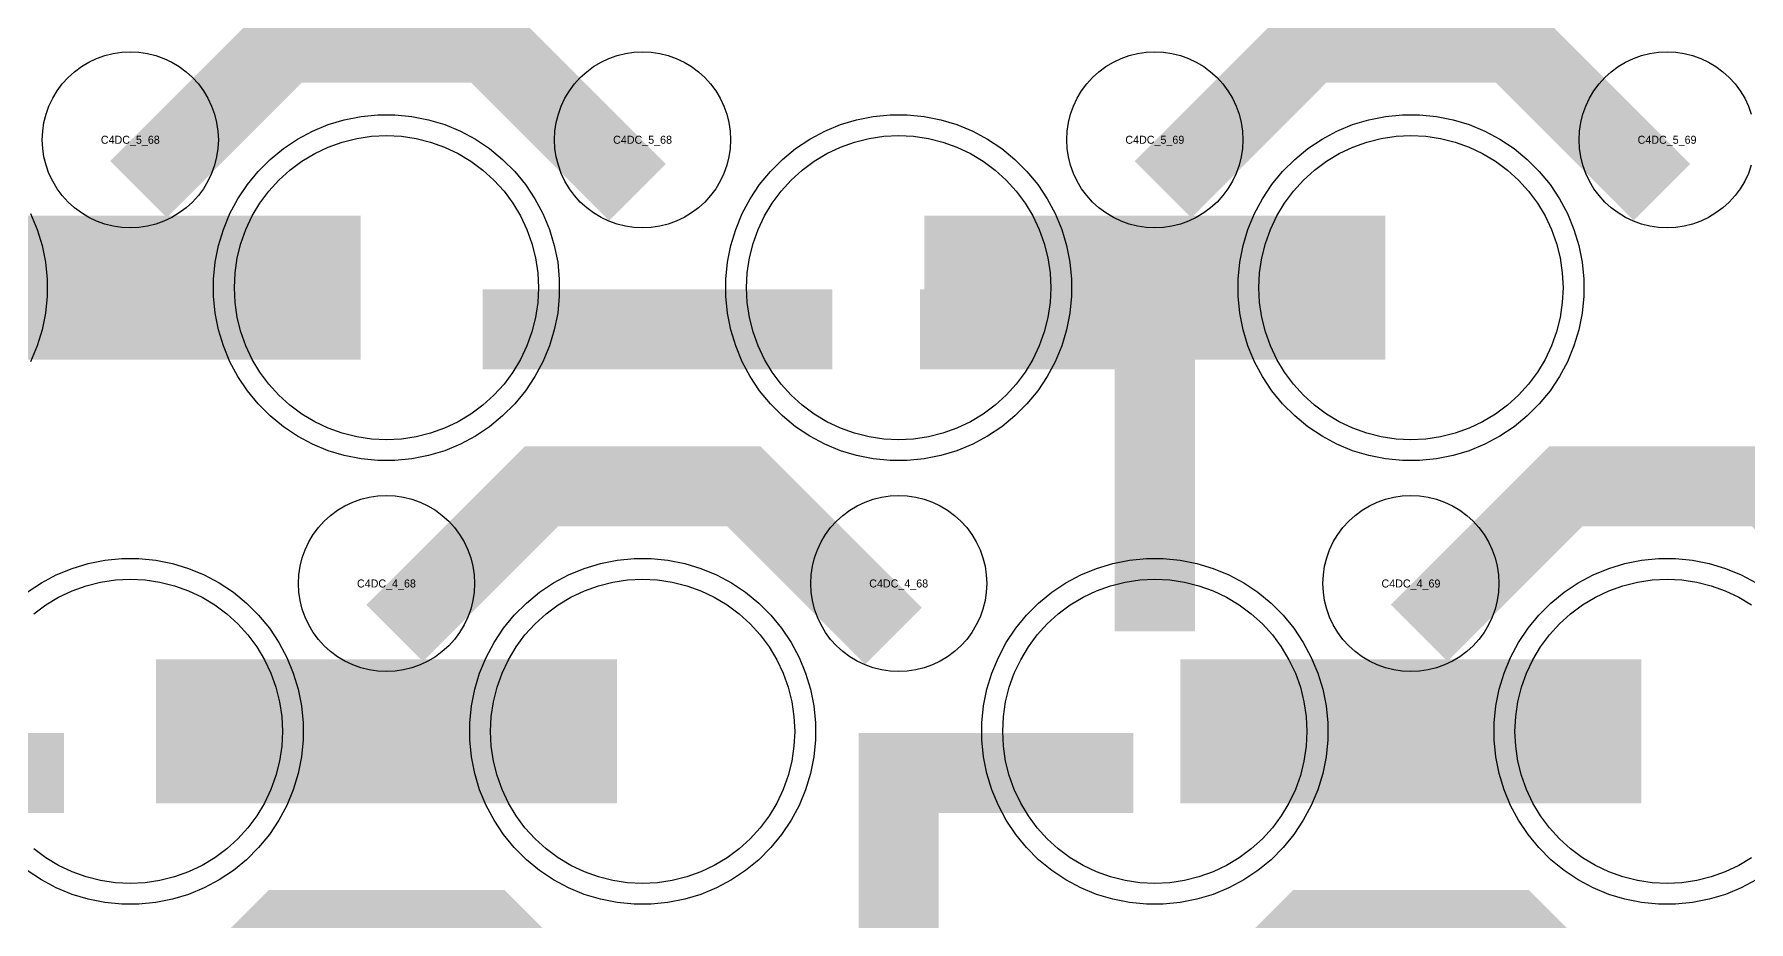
# Model space of a CAD drawing. Extents: x -11880 to 11880, y -14992 to 14992.
# Drawn here: x 9730 to 10266, y -14345 to -14068 of the extents above; entities that cross this region are included whole.
import ezdxf
from ezdxf.enums import TextEntityAlignment as Align

# ---------------------------------------------------------------- set-up
doc = ezdxf.new("R2010")
doc.units = 0
doc.header["$MEASUREMENT"] = 0
for name, color, linetype in [('GDS_775_DT_237', 138, 'CONTINUOUS'), ('RDL1_FS', 34, 'CONTINUOUS'), ('RDL_BS', 160, 'CONTINUOUS')]:
    doc.layers.add(name, color=color, linetype=linetype)

msp = doc.modelspace()

# ---------------------------------------------------------------- linework, layer by layer
at = {"layer": 'RDL1_FS', "color": 241, "true_color": 0xf7abae}
for points in [[(9840, -14194.254), (9835.343, -14194.025), (9830.732, -14193.341), (9826.209, -14192.209), (9821.819, -14190.637), (9817.605, -14188.645), (9813.605, -14186.247), (9809.86, -14183.469), (9806.406, -14180.339), (9803.276, -14176.885), (9800.498, -14173.14), (9798.1, -14169.14), (9796.108, -14164.926), (9794.536, -14160.536), (9793.404, -14156.013), (9792.72, -14151.402), (9792.491, -14146.745), (9792.72, -14142.088), (9793.404, -14137.477), (9794.536, -14132.954), (9796.108, -14128.564), (9798.1, -14124.35), (9800.498, -14120.35), (9803.276, -14116.605), (9806.406, -14113.151), (9809.86, -14110.021), (9813.605, -14107.243), (9817.605, -14104.845), (9821.819, -14102.853), (9826.209, -14101.281), (9830.732, -14100.149), (9835.343, -14099.465), (9840, -14099.236), (9844.657, -14099.465), (9849.268, -14100.149), (9853.791, -14101.281), (9858.181, -14102.853), (9862.395, -14104.845), (9866.395, -14107.243), (9870.14, -14110.021), (9873.594, -14113.151), (9876.724, -14116.605), (9879.502, -14120.35), (9881.9, -14124.35), (9883.892, -14128.564), (9885.464, -14132.954), (9886.596, -14137.477), (9887.28, -14142.088), (9887.509, -14146.745), (9887.28, -14151.402), (9886.596, -14156.013), (9885.464, -14160.536), (9883.892, -14164.926), (9881.9, -14169.14), (9879.502, -14173.14), (9876.724, -14176.885), (9873.594, -14180.339), (9870.14, -14183.469), (9866.395, -14186.247), (9862.395, -14188.645), (9858.181, -14190.637), (9853.791, -14192.209), (9849.268, -14193.341), (9844.657, -14194.025)], [(10000, -14194.254), (9995.343, -14194.025), (9990.732, -14193.341), (9986.209, -14192.209), (9981.819, -14190.637), (9977.605, -14188.645), (9973.605, -14186.247), (9969.86, -14183.469), (9966.406, -14180.339), (9963.276, -14176.885), (9960.498, -14173.14), (9958.1, -14169.14), (9956.108, -14164.926), (9954.536, -14160.536), (9953.404, -14156.013), (9952.72, -14151.402), (9952.491, -14146.745), (9952.72, -14142.088), (9953.404, -14137.477), (9954.536, -14132.954), (9956.108, -14128.564), (9958.1, -14124.35), (9960.498, -14120.35), (9963.276, -14116.605), (9966.406, -14113.151), (9969.86, -14110.021), (9973.605, -14107.243), (9977.605, -14104.845), (9981.819, -14102.853), (9986.209, -14101.281), (9990.732, -14100.149), (9995.343, -14099.465), (10000, -14099.236), (10004.657, -14099.465), (10009.268, -14100.149), (10013.791, -14101.281), (10018.181, -14102.853), (10022.395, -14104.845), (10026.395, -14107.243), (10030.14, -14110.021), (10033.594, -14113.151), (10036.724, -14116.605), (10039.502, -14120.35), (10041.9, -14124.35), (10043.892, -14128.564), (10045.464, -14132.954), (10046.596, -14137.477), (10047.28, -14142.088), (10047.509, -14146.745), (10047.28, -14151.402), (10046.596, -14156.013), (10045.464, -14160.536), (10043.892, -14164.926), (10041.9, -14169.14), (10039.502, -14173.14), (10036.724, -14176.885), (10033.594, -14180.339), (10030.14, -14183.469), (10026.395, -14186.247), (10022.395, -14188.645), (10018.181, -14190.637), (10013.791, -14192.209), (10009.268, -14193.341), (10004.657, -14194.025)], [(10160, -14194.254), (10155.343, -14194.025), (10150.732, -14193.341), (10146.209, -14192.209), (10141.819, -14190.637), (10137.605, -14188.645), (10133.605, -14186.247), (10129.86, -14183.469), (10126.406, -14180.339), (10123.276, -14176.885), (10120.498, -14173.14), (10118.1, -14169.14), (10116.108, -14164.926), (10114.536, -14160.536), (10113.404, -14156.013), (10112.72, -14151.402), (10112.491, -14146.745), (10112.72, -14142.088), (10113.404, -14137.477), (10114.536, -14132.954), (10116.108, -14128.564), (10118.1, -14124.35), (10120.498, -14120.35), (10123.276, -14116.605), (10126.406, -14113.151), (10129.86, -14110.021), (10133.605, -14107.243), (10137.605, -14104.845), (10141.819, -14102.853), (10146.209, -14101.281), (10150.732, -14100.149), (10155.343, -14099.465), (10160, -14099.236), (10164.657, -14099.465), (10169.268, -14100.149), (10173.791, -14101.281), (10178.181, -14102.853), (10182.395, -14104.845), (10186.395, -14107.243), (10190.14, -14110.021), (10193.594, -14113.151), (10196.724, -14116.605), (10199.502, -14120.35), (10201.9, -14124.35), (10203.892, -14128.564), (10205.464, -14132.954), (10206.596, -14137.477), (10207.28, -14142.088), (10207.509, -14146.745), (10207.28, -14151.402), (10206.596, -14156.013), (10205.464, -14160.536), (10203.892, -14164.926), (10201.9, -14169.14), (10199.502, -14173.14), (10196.724, -14176.885), (10193.594, -14180.339), (10190.14, -14183.469), (10186.395, -14186.247), (10182.395, -14188.645), (10178.181, -14190.637), (10173.791, -14192.209), (10169.268, -14193.341), (10164.657, -14194.025)], [(9920, -14332.819), (9915.343, -14332.59), (9910.732, -14331.906), (9906.209, -14330.774), (9901.819, -14329.202), (9897.605, -14327.21), (9893.605, -14324.812), (9889.86, -14322.034), (9886.406, -14318.904), (9883.276, -14315.45), (9880.498, -14311.705), (9878.1, -14307.705), (9876.108, -14303.491), (9874.536, -14299.101), (9873.404, -14294.578), (9872.72, -14289.967), (9872.491, -14285.31), (9872.72, -14280.653), (9873.404, -14276.042), (9874.536, -14271.519), (9876.108, -14267.129), (9878.1, -14262.915), (9880.498, -14258.915), (9883.276, -14255.17), (9886.406, -14251.716), (9889.86, -14248.586), (9893.605, -14245.808), (9897.605, -14243.41), (9901.819, -14241.418), (9906.209, -14239.846), (9910.732, -14238.714), (9915.343, -14238.03), (9920, -14237.801), (9924.657, -14238.03), (9929.268, -14238.714), (9933.791, -14239.846), (9938.181, -14241.418), (9942.395, -14243.41), (9946.395, -14245.808), (9950.14, -14248.586), (9953.594, -14251.716), (9956.724, -14255.17), (9959.502, -14258.915), (9961.9, -14262.915), (9963.892, -14267.129), (9965.464, -14271.519), (9966.596, -14276.042), (9967.28, -14280.653), (9967.509, -14285.31), (9967.28, -14289.967), (9966.596, -14294.578), (9965.464, -14299.101), (9963.892, -14303.491), (9961.9, -14307.705), (9959.502, -14311.705), (9956.724, -14315.45), (9953.594, -14318.904), (9950.14, -14322.034), (9946.395, -14324.812), (9942.395, -14327.21), (9938.181, -14329.202), (9933.791, -14330.774), (9929.268, -14331.906), (9924.657, -14332.59)], [(10080, -14332.819), (10075.343, -14332.59), (10070.732, -14331.906), (10066.209, -14330.774), (10061.819, -14329.202), (10057.605, -14327.21), (10053.605, -14324.812), (10049.86, -14322.034), (10046.406, -14318.904), (10043.276, -14315.45), (10040.498, -14311.705), (10038.1, -14307.705), (10036.108, -14303.491), (10034.536, -14299.101), (10033.404, -14294.578), (10032.72, -14289.967), (10032.491, -14285.31), (10032.72, -14280.653), (10033.404, -14276.042), (10034.536, -14271.519), (10036.108, -14267.129), (10038.1, -14262.915), (10040.498, -14258.915), (10043.276, -14255.17), (10046.406, -14251.716), (10049.86, -14248.586), (10053.605, -14245.808), (10057.605, -14243.41), (10061.819, -14241.418), (10066.209, -14239.846), (10070.732, -14238.714), (10075.343, -14238.03), (10080, -14237.801), (10084.657, -14238.03), (10089.268, -14238.714), (10093.791, -14239.846), (10098.181, -14241.418), (10102.395, -14243.41), (10106.395, -14245.808), (10110.14, -14248.586), (10113.594, -14251.716), (10116.724, -14255.17), (10119.502, -14258.915), (10121.9, -14262.915), (10123.892, -14267.129), (10125.464, -14271.519), (10126.596, -14276.042), (10127.28, -14280.653), (10127.509, -14285.31), (10127.28, -14289.967), (10126.596, -14294.578), (10125.464, -14299.101), (10123.892, -14303.491), (10121.9, -14307.705), (10119.502, -14311.705), (10116.724, -14315.45), (10113.594, -14318.904), (10110.14, -14322.034), (10106.395, -14324.812), (10102.395, -14327.21), (10098.181, -14329.202), (10093.791, -14330.774), (10089.268, -14331.906), (10084.657, -14332.59)]]:
    msp.add_lwpolyline(points, close=True, dxfattribs=at)
for points in [[(9688.002, -14146.745, 45, 45, 0), (9760.002, -14146.745, 45, 45, 0)], [(9760.002, -14146.745, 45, 45, 0), (9832.002, -14146.745, 45, 45, 0)], [(10008.002, -14146.745, 45, 45, 0), (10080.002, -14146.745, 45, 45, 0)], [(10080.002, -14146.745, 45, 45, 0), (10152.002, -14146.745, 45, 45, 0)], [(9768.002, -14285.31, 45, 45, 0), (9840.002, -14285.31, 45, 45, 0)], [(9840.002, -14285.31, 45, 45, 0), (9912.002, -14285.31, 45, 45, 0)], [(10088.002, -14285.31, 45, 45, 0), (10160.002, -14285.31, 45, 45, 0)], [(10160.002, -14285.31, 45, 45, 0), (10232.002, -14285.31, 45, 45, 0)]]:
    msp.add_lwpolyline(points, format="xyseb", dxfattribs=at)
for points in [[(9729.86, -14248.586), (9733.605, -14245.808), (9737.605, -14243.41), (9741.819, -14241.418), (9746.209, -14239.846), (9750.732, -14238.714), (9755.343, -14238.03), (9760, -14237.801), (9764.657, -14238.03), (9769.268, -14238.714), (9773.791, -14239.846), (9778.181, -14241.418), (9782.395, -14243.41), (9786.395, -14245.808), (9790.14, -14248.586), (9793.594, -14251.716), (9796.724, -14255.17), (9799.502, -14258.915), (9801.9, -14262.915), (9803.892, -14267.129), (9805.464, -14271.519), (9806.596, -14276.042), (9807.28, -14280.653), (9807.509, -14285.31), (9807.28, -14289.967), (9806.596, -14294.578), (9805.464, -14299.101), (9803.892, -14303.491), (9801.9, -14307.705), (9799.502, -14311.705), (9796.724, -14315.45), (9793.594, -14318.904), (9790.14, -14322.034), (9786.395, -14324.812), (9782.395, -14327.21), (9778.181, -14329.202), (9773.791, -14330.774), (9769.268, -14331.906), (9764.657, -14332.59), (9760, -14332.819), (9755.343, -14332.59), (9750.732, -14331.906), (9746.209, -14330.774), (9741.819, -14329.202), (9737.605, -14327.21), (9733.605, -14324.812), (9729.86, -14322.034)], [(10266.395, -14324.812), (10262.395, -14327.21), (10258.181, -14329.202), (10253.791, -14330.774), (10249.268, -14331.906), (10244.657, -14332.59), (10240, -14332.819), (10235.343, -14332.59), (10230.732, -14331.906), (10226.209, -14330.774), (10221.819, -14329.202), (10217.605, -14327.21), (10213.605, -14324.812), (10209.86, -14322.034), (10206.406, -14318.904), (10203.276, -14315.45), (10200.498, -14311.705), (10198.1, -14307.705), (10196.108, -14303.491), (10194.536, -14299.101), (10193.404, -14294.578), (10192.72, -14289.967), (10192.491, -14285.31), (10192.72, -14280.653), (10193.404, -14276.042), (10194.536, -14271.519), (10196.108, -14267.129), (10198.1, -14262.915), (10200.498, -14258.915), (10203.276, -14255.17), (10206.406, -14251.716), (10209.86, -14248.586), (10213.605, -14245.808), (10217.605, -14243.41), (10221.819, -14241.418), (10226.209, -14239.846), (10230.732, -14238.714), (10235.343, -14238.03), (10240, -14237.801), (10244.657, -14238.03), (10249.268, -14238.714), (10253.791, -14239.846), (10258.181, -14241.418), (10262.395, -14243.41), (10266.395, -14245.808)]]:
    msp.add_lwpolyline(points, dxfattribs=at)
at = {"layer": 'RDL_BS'}
for points in [[(9762.562, -14116.059, 25, 25, 0), (9808.377, -14070.244, 25, 25, 0), (9841.93, -14070.244, 25, 25, 0)], [(9918.401, -14116.958, 25, 25, 0), (9871.687, -14070.244, 25, 25, 0), (9841.929, -14070.244, 25, 25, 0)], [(10082.562, -14116.059, 25, 25, 0), (10128.377, -14070.244, 25, 25, 0), (10161.93, -14070.244, 25, 25, 0)], [(10238.401, -14116.958, 25, 25, 0), (10191.687, -14070.244, 25, 25, 0), (10161.929, -14070.244, 25, 25, 0)], [(10080, -14183.166, 25, 25, 0), (10080, -14230.554, 25, 25, 0)], [(9842.562, -14254.624, 25, 25, 0), (9888.377, -14208.809, 25, 25, 0), (9921.93, -14208.809, 25, 25, 0)], [(9998.401, -14255.523, 25, 25, 0), (9951.687, -14208.809, 25, 25, 0), (9921.929, -14208.809, 25, 25, 0)], [(10162.562, -14254.624, 25, 25, 0), (10208.377, -14208.809, 25, 25, 0), (10241.93, -14208.809, 25, 25, 0)], [(10318.401, -14255.523, 25, 25, 0), (10271.687, -14208.809, 25, 25, 0), (10241.929, -14208.809, 25, 25, 0)], [(10000, -14321.731, 25, 25, 0), (10000, -14369.119, 25, 25, 0)], [(9762.562, -14393.184, 25, 25, 0), (9808.377, -14347.369, 25, 25, 0), (9841.93, -14347.369, 25, 25, 0)], [(9918.401, -14394.083, 25, 25, 0), (9871.687, -14347.369, 25, 25, 0), (9841.929, -14347.369, 25, 25, 0)], [(10082.562, -14393.184, 25, 25, 0), (10128.377, -14347.369, 25, 25, 0), (10161.93, -14347.369, 25, 25, 0)], [(10238.401, -14394.083, 25, 25, 0), (10191.687, -14347.369, 25, 25, 0), (10161.929, -14347.369, 25, 25, 0)]]:
    msp.add_lwpolyline(points, format="xyseb", dxfattribs=at)
for points in [[(9760, -14128.051), (9757.307, -14127.919), (9754.635, -14127.523), (9752.016, -14126.866), (9749.481, -14125.959), (9747.044, -14124.807), (9744.72, -14123.414), (9742.557, -14121.811), (9740.558, -14119.999), (9738.746, -14118), (9737.143, -14115.837), (9735.75, -14113.513), (9734.598, -14111.076), (9733.691, -14108.541), (9733.034, -14105.922), (9732.638, -14103.25), (9732.506, -14100.557), (9732.638, -14097.864), (9733.034, -14095.192), (9733.691, -14092.573), (9734.598, -14090.038), (9735.75, -14087.601), (9737.143, -14085.277), (9738.746, -14083.114), (9740.558, -14081.115), (9742.557, -14079.303), (9744.72, -14077.7), (9747.044, -14076.307), (9749.481, -14075.155), (9752.016, -14074.248), (9754.635, -14073.591), (9757.307, -14073.195), (9760, -14073.063), (9762.693, -14073.195), (9765.365, -14073.591), (9767.984, -14074.248), (9770.519, -14075.155), (9772.956, -14076.307), (9775.28, -14077.7), (9777.443, -14079.303), (9779.442, -14081.115), (9781.254, -14083.114), (9782.857, -14085.277), (9784.25, -14087.601), (9785.402, -14090.038), (9786.309, -14092.573), (9786.966, -14095.192), (9787.362, -14097.864), (9787.494, -14100.557), (9787.362, -14103.25), (9786.966, -14105.922), (9786.309, -14108.541), (9785.402, -14111.076), (9784.25, -14113.513), (9782.857, -14115.837), (9781.254, -14118), (9779.442, -14119.999), (9777.443, -14121.811), (9775.28, -14123.414), (9772.956, -14124.807), (9770.519, -14125.959), (9767.984, -14126.866), (9765.365, -14127.523), (9762.693, -14127.919)], [(9920, -14128.051), (9917.307, -14127.919), (9914.635, -14127.523), (9912.016, -14126.866), (9909.481, -14125.959), (9907.044, -14124.807), (9904.72, -14123.414), (9902.557, -14121.811), (9900.558, -14119.999), (9898.746, -14118), (9897.143, -14115.837), (9895.75, -14113.513), (9894.598, -14111.076), (9893.691, -14108.541), (9893.034, -14105.922), (9892.638, -14103.25), (9892.506, -14100.557), (9892.638, -14097.864), (9893.034, -14095.192), (9893.691, -14092.573), (9894.598, -14090.038), (9895.75, -14087.601), (9897.143, -14085.277), (9898.746, -14083.114), (9900.558, -14081.115), (9902.557, -14079.303), (9904.72, -14077.7), (9907.044, -14076.307), (9909.481, -14075.155), (9912.016, -14074.248), (9914.635, -14073.591), (9917.307, -14073.195), (9920, -14073.063), (9922.693, -14073.195), (9925.365, -14073.591), (9927.984, -14074.248), (9930.519, -14075.155), (9932.956, -14076.307), (9935.28, -14077.7), (9937.443, -14079.303), (9939.442, -14081.115), (9941.254, -14083.114), (9942.857, -14085.277), (9944.25, -14087.601), (9945.402, -14090.038), (9946.309, -14092.573), (9946.966, -14095.192), (9947.362, -14097.864), (9947.494, -14100.557), (9947.362, -14103.25), (9946.966, -14105.922), (9946.309, -14108.541), (9945.402, -14111.076), (9944.25, -14113.513), (9942.857, -14115.837), (9941.254, -14118), (9939.442, -14119.999), (9937.443, -14121.811), (9935.28, -14123.414), (9932.956, -14124.807), (9930.519, -14125.959), (9927.984, -14126.866), (9925.365, -14127.523), (9922.693, -14127.919)], [(10080, -14128.051), (10077.307, -14127.919), (10074.635, -14127.523), (10072.016, -14126.866), (10069.481, -14125.959), (10067.044, -14124.807), (10064.72, -14123.414), (10062.557, -14121.811), (10060.558, -14119.999), (10058.746, -14118), (10057.143, -14115.837), (10055.75, -14113.513), (10054.598, -14111.076), (10053.691, -14108.541), (10053.034, -14105.922), (10052.638, -14103.25), (10052.506, -14100.557), (10052.638, -14097.864), (10053.034, -14095.192), (10053.691, -14092.573), (10054.598, -14090.038), (10055.75, -14087.601), (10057.143, -14085.277), (10058.746, -14083.114), (10060.558, -14081.115), (10062.557, -14079.303), (10064.72, -14077.7), (10067.044, -14076.307), (10069.481, -14075.155), (10072.016, -14074.248), (10074.635, -14073.591), (10077.307, -14073.195), (10080, -14073.063), (10082.693, -14073.195), (10085.365, -14073.591), (10087.984, -14074.248), (10090.519, -14075.155), (10092.956, -14076.307), (10095.28, -14077.7), (10097.443, -14079.303), (10099.442, -14081.115), (10101.254, -14083.114), (10102.857, -14085.277), (10104.25, -14087.601), (10105.402, -14090.038), (10106.309, -14092.573), (10106.966, -14095.192), (10107.362, -14097.864), (10107.494, -14100.557), (10107.362, -14103.25), (10106.966, -14105.922), (10106.309, -14108.541), (10105.402, -14111.076), (10104.25, -14113.513), (10102.857, -14115.837), (10101.254, -14118), (10099.442, -14119.999), (10097.443, -14121.811), (10095.28, -14123.414), (10092.956, -14124.807), (10090.519, -14125.959), (10087.984, -14126.866), (10085.365, -14127.523), (10082.693, -14127.919)], [(9840, -14266.616), (9837.307, -14266.484), (9834.635, -14266.088), (9832.016, -14265.431), (9829.481, -14264.524), (9827.044, -14263.372), (9824.72, -14261.979), (9822.557, -14260.376), (9820.558, -14258.564), (9818.746, -14256.565), (9817.143, -14254.402), (9815.75, -14252.078), (9814.598, -14249.641), (9813.691, -14247.106), (9813.034, -14244.487), (9812.638, -14241.815), (9812.506, -14239.122), (9812.638, -14236.429), (9813.034, -14233.757), (9813.691, -14231.138), (9814.598, -14228.603), (9815.75, -14226.166), (9817.143, -14223.842), (9818.746, -14221.679), (9820.558, -14219.68), (9822.557, -14217.868), (9824.72, -14216.265), (9827.044, -14214.872), (9829.481, -14213.72), (9832.016, -14212.813), (9834.635, -14212.156), (9837.307, -14211.76), (9840, -14211.628), (9842.693, -14211.76), (9845.365, -14212.156), (9847.984, -14212.813), (9850.519, -14213.72), (9852.956, -14214.872), (9855.28, -14216.265), (9857.443, -14217.868), (9859.442, -14219.68), (9861.254, -14221.679), (9862.857, -14223.842), (9864.25, -14226.166), (9865.402, -14228.603), (9866.309, -14231.138), (9866.966, -14233.757), (9867.362, -14236.429), (9867.494, -14239.122), (9867.362, -14241.815), (9866.966, -14244.487), (9866.309, -14247.106), (9865.402, -14249.641), (9864.25, -14252.078), (9862.857, -14254.402), (9861.254, -14256.565), (9859.442, -14258.564), (9857.443, -14260.376), (9855.28, -14261.979), (9852.956, -14263.372), (9850.519, -14264.524), (9847.984, -14265.431), (9845.365, -14266.088), (9842.693, -14266.484)], [(10000, -14266.616), (9997.307, -14266.484), (9994.635, -14266.088), (9992.016, -14265.431), (9989.481, -14264.524), (9987.044, -14263.372), (9984.72, -14261.979), (9982.557, -14260.376), (9980.558, -14258.564), (9978.746, -14256.565), (9977.143, -14254.402), (9975.75, -14252.078), (9974.598, -14249.641), (9973.691, -14247.106), (9973.034, -14244.487), (9972.638, -14241.815), (9972.506, -14239.122), (9972.638, -14236.429), (9973.034, -14233.757), (9973.691, -14231.138), (9974.598, -14228.603), (9975.75, -14226.166), (9977.143, -14223.842), (9978.746, -14221.679), (9980.558, -14219.68), (9982.557, -14217.868), (9984.72, -14216.265), (9987.044, -14214.872), (9989.481, -14213.72), (9992.016, -14212.813), (9994.635, -14212.156), (9997.307, -14211.76), (10000, -14211.628), (10002.693, -14211.76), (10005.365, -14212.156), (10007.984, -14212.813), (10010.519, -14213.72), (10012.956, -14214.872), (10015.28, -14216.265), (10017.443, -14217.868), (10019.442, -14219.68), (10021.254, -14221.679), (10022.857, -14223.842), (10024.25, -14226.166), (10025.402, -14228.603), (10026.309, -14231.138), (10026.966, -14233.757), (10027.362, -14236.429), (10027.494, -14239.122), (10027.362, -14241.815), (10026.966, -14244.487), (10026.309, -14247.106), (10025.402, -14249.641), (10024.25, -14252.078), (10022.857, -14254.402), (10021.254, -14256.565), (10019.442, -14258.564), (10017.443, -14260.376), (10015.28, -14261.979), (10012.956, -14263.372), (10010.519, -14264.524), (10007.984, -14265.431), (10005.365, -14266.088), (10002.693, -14266.484)], [(10160, -14266.616), (10157.307, -14266.484), (10154.635, -14266.088), (10152.016, -14265.431), (10149.481, -14264.524), (10147.044, -14263.372), (10144.72, -14261.979), (10142.557, -14260.376), (10140.558, -14258.564), (10138.746, -14256.565), (10137.143, -14254.402), (10135.75, -14252.078), (10134.598, -14249.641), (10133.691, -14247.106), (10133.034, -14244.487), (10132.638, -14241.815), (10132.506, -14239.122), (10132.638, -14236.429), (10133.034, -14233.757), (10133.691, -14231.138), (10134.598, -14228.603), (10135.75, -14226.166), (10137.143, -14223.842), (10138.746, -14221.679), (10140.558, -14219.68), (10142.557, -14217.868), (10144.72, -14216.265), (10147.044, -14214.872), (10149.481, -14213.72), (10152.016, -14212.813), (10154.635, -14212.156), (10157.307, -14211.76), (10160, -14211.628), (10162.693, -14211.76), (10165.365, -14212.156), (10167.984, -14212.813), (10170.519, -14213.72), (10172.956, -14214.872), (10175.28, -14216.265), (10177.443, -14217.868), (10179.442, -14219.68), (10181.254, -14221.679), (10182.857, -14223.842), (10184.25, -14226.166), (10185.402, -14228.603), (10186.309, -14231.138), (10186.966, -14233.757), (10187.362, -14236.429), (10187.494, -14239.122), (10187.362, -14241.815), (10186.966, -14244.487), (10186.309, -14247.106), (10185.402, -14249.641), (10184.25, -14252.078), (10182.857, -14254.402), (10181.254, -14256.565), (10179.442, -14258.564), (10177.443, -14260.376), (10175.28, -14261.979), (10172.956, -14263.372), (10170.519, -14264.524), (10167.984, -14265.431), (10165.365, -14266.088), (10162.693, -14266.484)]]:
    msp.add_lwpolyline(points, close=True, dxfattribs=at)
msp.add_lwpolyline([(10266.309, -14108.541), (10265.402, -14111.076), (10264.25, -14113.513), (10262.857, -14115.837), (10261.254, -14118), (10259.442, -14119.999), (10257.443, -14121.811), (10255.28, -14123.414), (10252.956, -14124.807), (10250.519, -14125.959), (10247.984, -14126.866), (10245.365, -14127.523), (10242.693, -14127.919), (10240, -14128.051), (10237.307, -14127.919), (10234.635, -14127.523), (10232.016, -14126.866), (10229.481, -14125.959), (10227.044, -14124.807), (10224.72, -14123.414), (10222.557, -14121.811), (10220.558, -14119.999), (10218.746, -14118), (10217.143, -14115.837), (10215.75, -14113.513), (10214.598, -14111.076), (10213.691, -14108.541), (10213.034, -14105.922), (10212.638, -14103.25), (10212.506, -14100.557), (10212.638, -14097.864), (10213.034, -14095.192), (10213.691, -14092.573), (10214.598, -14090.038), (10215.75, -14087.601), (10217.143, -14085.277), (10218.746, -14083.114), (10220.558, -14081.115), (10222.557, -14079.303), (10224.72, -14077.7), (10227.044, -14076.307), (10229.481, -14075.155), (10232.016, -14074.248), (10234.635, -14073.591), (10237.307, -14073.195), (10240, -14073.063), (10242.693, -14073.195), (10245.365, -14073.591), (10247.984, -14074.248), (10250.519, -14075.155), (10252.956, -14076.307), (10255.28, -14077.7), (10257.443, -14079.303), (10259.442, -14081.115), (10261.254, -14083.114), (10262.857, -14085.277), (10264.25, -14087.601), (10265.402, -14090.038), (10266.309, -14092.573)], dxfattribs=at)
at = {"layer": 'RDL_BS', "color": 241, "true_color": 0xf7abae}
for points in [[(9837.356, -14200.745), (9832.062, -14200.228), (9826.835, -14199.182), (9821.795, -14197.651), (9816.885, -14195.62), (9812.223, -14193.128), (9807.809, -14190.181), (9803.708, -14186.819), (9799.926, -14183.037), (9796.564, -14178.936), (9793.617, -14174.522), (9791.125, -14169.86), (9789.094, -14164.95), (9787.563, -14159.91), (9786.517, -14154.683), (9786, -14149.389), (9786, -14144.101), (9786.517, -14138.807), (9787.563, -14133.58), (9789.094, -14128.54), (9791.125, -14123.63), (9793.617, -14118.968), (9796.564, -14114.554), (9799.926, -14110.453), (9803.708, -14106.671), (9807.809, -14103.309), (9812.223, -14100.362), (9816.885, -14097.87), (9821.795, -14095.839), (9826.835, -14094.308), (9832.062, -14093.262), (9837.356, -14092.745), (9842.644, -14092.745), (9847.938, -14093.262), (9853.165, -14094.308), (9858.205, -14095.839), (9863.115, -14097.87), (9867.777, -14100.362), (9872.191, -14103.309), (9876.292, -14106.671), (9880.074, -14110.453), (9883.436, -14114.554), (9886.383, -14118.968), (9888.875, -14123.63), (9890.906, -14128.54), (9892.437, -14133.58), (9893.483, -14138.807), (9894, -14144.101), (9894, -14149.389), (9893.483, -14154.683), (9892.437, -14159.91), (9890.906, -14164.95), (9888.875, -14169.86), (9886.383, -14174.522), (9883.436, -14178.936), (9880.074, -14183.037), (9876.292, -14186.819), (9872.191, -14190.181), (9867.777, -14193.128), (9863.115, -14195.62), (9858.205, -14197.651), (9853.165, -14199.182), (9847.938, -14200.228), (9842.644, -14200.745)], [(9997.356, -14200.745), (9992.062, -14200.228), (9986.835, -14199.182), (9981.795, -14197.651), (9976.885, -14195.62), (9972.223, -14193.128), (9967.809, -14190.181), (9963.708, -14186.819), (9959.926, -14183.037), (9956.564, -14178.936), (9953.617, -14174.522), (9951.125, -14169.86), (9949.094, -14164.95), (9947.563, -14159.91), (9946.517, -14154.683), (9946, -14149.389), (9946, -14144.101), (9946.517, -14138.807), (9947.563, -14133.58), (9949.094, -14128.54), (9951.125, -14123.63), (9953.617, -14118.968), (9956.564, -14114.554), (9959.926, -14110.453), (9963.708, -14106.671), (9967.809, -14103.309), (9972.223, -14100.362), (9976.885, -14097.87), (9981.795, -14095.839), (9986.835, -14094.308), (9992.062, -14093.262), (9997.356, -14092.745), (10002.644, -14092.745), (10007.938, -14093.262), (10013.165, -14094.308), (10018.205, -14095.839), (10023.115, -14097.87), (10027.777, -14100.362), (10032.191, -14103.309), (10036.292, -14106.671), (10040.074, -14110.453), (10043.436, -14114.554), (10046.383, -14118.968), (10048.875, -14123.63), (10050.906, -14128.54), (10052.437, -14133.58), (10053.483, -14138.807), (10054, -14144.101), (10054, -14149.389), (10053.483, -14154.683), (10052.437, -14159.91), (10050.906, -14164.95), (10048.875, -14169.86), (10046.383, -14174.522), (10043.436, -14178.936), (10040.074, -14183.037), (10036.292, -14186.819), (10032.191, -14190.181), (10027.777, -14193.128), (10023.115, -14195.62), (10018.205, -14197.651), (10013.165, -14199.182), (10007.938, -14200.228), (10002.644, -14200.745)], [(10157.356, -14200.745), (10152.062, -14200.228), (10146.835, -14199.182), (10141.795, -14197.651), (10136.885, -14195.62), (10132.223, -14193.128), (10127.809, -14190.181), (10123.708, -14186.819), (10119.926, -14183.037), (10116.564, -14178.936), (10113.617, -14174.522), (10111.125, -14169.86), (10109.094, -14164.95), (10107.563, -14159.91), (10106.517, -14154.683), (10106, -14149.389), (10106, -14144.101), (10106.517, -14138.807), (10107.563, -14133.58), (10109.094, -14128.54), (10111.125, -14123.63), (10113.617, -14118.968), (10116.564, -14114.554), (10119.926, -14110.453), (10123.708, -14106.671), (10127.809, -14103.309), (10132.223, -14100.362), (10136.885, -14097.87), (10141.795, -14095.839), (10146.835, -14094.308), (10152.062, -14093.262), (10157.356, -14092.745), (10162.644, -14092.745), (10167.938, -14093.262), (10173.165, -14094.308), (10178.205, -14095.839), (10183.115, -14097.87), (10187.777, -14100.362), (10192.191, -14103.309), (10196.292, -14106.671), (10200.074, -14110.453), (10203.436, -14114.554), (10206.383, -14118.968), (10208.875, -14123.63), (10210.906, -14128.54), (10212.437, -14133.58), (10213.483, -14138.807), (10214, -14144.101), (10214, -14149.389), (10213.483, -14154.683), (10212.437, -14159.91), (10210.906, -14164.95), (10208.875, -14169.86), (10206.383, -14174.522), (10203.436, -14178.936), (10200.074, -14183.037), (10196.292, -14186.819), (10192.191, -14190.181), (10187.777, -14193.128), (10183.115, -14195.62), (10178.205, -14197.651), (10173.165, -14199.182), (10167.938, -14200.228), (10162.644, -14200.745)], [(9917.356, -14339.31), (9912.062, -14338.793), (9906.835, -14337.747), (9901.795, -14336.216), (9896.885, -14334.185), (9892.223, -14331.693), (9887.809, -14328.746), (9883.708, -14325.384), (9879.926, -14321.602), (9876.564, -14317.501), (9873.617, -14313.087), (9871.125, -14308.425), (9869.094, -14303.515), (9867.563, -14298.475), (9866.517, -14293.248), (9866, -14287.954), (9866, -14282.666), (9866.517, -14277.372), (9867.563, -14272.145), (9869.094, -14267.105), (9871.125, -14262.195), (9873.617, -14257.533), (9876.564, -14253.119), (9879.926, -14249.018), (9883.708, -14245.236), (9887.809, -14241.874), (9892.223, -14238.927), (9896.885, -14236.435), (9901.795, -14234.404), (9906.835, -14232.873), (9912.062, -14231.827), (9917.356, -14231.31), (9922.644, -14231.31), (9927.938, -14231.827), (9933.165, -14232.873), (9938.205, -14234.404), (9943.115, -14236.435), (9947.777, -14238.927), (9952.191, -14241.874), (9956.292, -14245.236), (9960.074, -14249.018), (9963.436, -14253.119), (9966.383, -14257.533), (9968.875, -14262.195), (9970.906, -14267.105), (9972.437, -14272.145), (9973.483, -14277.372), (9974, -14282.666), (9974, -14287.954), (9973.483, -14293.248), (9972.437, -14298.475), (9970.906, -14303.515), (9968.875, -14308.425), (9966.383, -14313.087), (9963.436, -14317.501), (9960.074, -14321.602), (9956.292, -14325.384), (9952.191, -14328.746), (9947.777, -14331.693), (9943.115, -14334.185), (9938.205, -14336.216), (9933.165, -14337.747), (9927.938, -14338.793), (9922.644, -14339.31)], [(10077.356, -14339.31), (10072.062, -14338.793), (10066.835, -14337.747), (10061.795, -14336.216), (10056.885, -14334.185), (10052.223, -14331.693), (10047.809, -14328.746), (10043.708, -14325.384), (10039.926, -14321.602), (10036.564, -14317.501), (10033.617, -14313.087), (10031.125, -14308.425), (10029.094, -14303.515), (10027.563, -14298.475), (10026.517, -14293.248), (10026, -14287.954), (10026, -14282.666), (10026.517, -14277.372), (10027.563, -14272.145), (10029.094, -14267.105), (10031.125, -14262.195), (10033.617, -14257.533), (10036.564, -14253.119), (10039.926, -14249.018), (10043.708, -14245.236), (10047.809, -14241.874), (10052.223, -14238.927), (10056.885, -14236.435), (10061.795, -14234.404), (10066.835, -14232.873), (10072.062, -14231.827), (10077.356, -14231.31), (10082.644, -14231.31), (10087.938, -14231.827), (10093.165, -14232.873), (10098.205, -14234.404), (10103.115, -14236.435), (10107.777, -14238.927), (10112.191, -14241.874), (10116.292, -14245.236), (10120.074, -14249.018), (10123.436, -14253.119), (10126.383, -14257.533), (10128.875, -14262.195), (10130.906, -14267.105), (10132.437, -14272.145), (10133.483, -14277.372), (10134, -14282.666), (10134, -14287.954), (10133.483, -14293.248), (10132.437, -14298.475), (10130.906, -14303.515), (10128.875, -14308.425), (10126.383, -14313.087), (10123.436, -14317.501), (10120.074, -14321.602), (10116.292, -14325.384), (10112.191, -14328.746), (10107.777, -14331.693), (10103.115, -14334.185), (10098.205, -14336.216), (10093.165, -14337.747), (10087.938, -14338.793), (10082.644, -14339.31)]]:
    msp.add_lwpolyline(points, close=True, dxfattribs=at)
for points in [[(9728.875, -14123.63), (9730.906, -14128.54), (9732.437, -14133.58), (9733.483, -14138.807), (9734, -14144.101), (9734, -14149.389), (9733.483, -14154.683), (9732.437, -14159.91), (9730.906, -14164.95), (9728.875, -14169.86)], [(9727.809, -14241.874), (9732.223, -14238.927), (9736.885, -14236.435), (9741.795, -14234.404), (9746.835, -14232.873), (9752.062, -14231.827), (9757.356, -14231.31), (9762.644, -14231.31), (9767.938, -14231.827), (9773.165, -14232.873), (9778.205, -14234.404), (9783.115, -14236.435), (9787.777, -14238.927), (9792.191, -14241.874), (9796.292, -14245.236), (9800.074, -14249.018), (9803.436, -14253.119), (9806.383, -14257.533), (9808.875, -14262.195), (9810.906, -14267.105), (9812.437, -14272.145), (9813.483, -14277.372), (9814, -14282.666), (9814, -14287.954), (9813.483, -14293.248), (9812.437, -14298.475), (9810.906, -14303.515), (9808.875, -14308.425), (9806.383, -14313.087), (9803.436, -14317.501), (9800.074, -14321.602), (9796.292, -14325.384), (9792.191, -14328.746), (9787.777, -14331.693), (9783.115, -14334.185), (9778.205, -14336.216), (9773.165, -14337.747), (9767.938, -14338.793), (9762.644, -14339.31), (9757.356, -14339.31), (9752.062, -14338.793), (9746.835, -14337.747), (9741.795, -14336.216), (9736.885, -14334.185), (9732.223, -14331.693), (9727.809, -14328.746)], [(10267.777, -14331.693), (10263.115, -14334.185), (10258.205, -14336.216), (10253.165, -14337.747), (10247.938, -14338.793), (10242.644, -14339.31), (10237.356, -14339.31), (10232.062, -14338.793), (10226.835, -14337.747), (10221.795, -14336.216), (10216.885, -14334.185), (10212.223, -14331.693), (10207.809, -14328.746), (10203.708, -14325.384), (10199.926, -14321.602), (10196.564, -14317.501), (10193.617, -14313.087), (10191.125, -14308.425), (10189.094, -14303.515), (10187.563, -14298.475), (10186.517, -14293.248), (10186, -14287.954), (10186, -14282.666), (10186.517, -14277.372), (10187.563, -14272.145), (10189.094, -14267.105), (10191.125, -14262.195), (10193.617, -14257.533), (10196.564, -14253.119), (10199.926, -14249.018), (10203.708, -14245.236), (10207.809, -14241.874), (10212.223, -14238.927), (10216.885, -14236.435), (10221.795, -14234.404), (10226.835, -14232.873), (10232.062, -14231.827), (10237.356, -14231.31), (10242.644, -14231.31), (10247.938, -14231.827), (10253.165, -14232.873), (10258.205, -14234.404), (10263.115, -14236.435), (10267.777, -14238.927)]]:
    msp.add_lwpolyline(points, dxfattribs=at)
for points in [[(10080, -14254.035, 25, 25, 0), (10080, -14147.258, 25, 25, 0)], [(9870.016, -14159.758, 25, 25, 0), (9979.281, -14159.758, 25, 25, 0)], [(10092.5, -14159.758, 25, 25, 0), (10006.667, -14159.758, 25, 25, 0)], [(10061.827, -14159.758, 25, 25, 0), (10021.599, -14159.758, 25, 25, 0)], [(10000, -14392.6, 25, 25, 0), (10000, -14285.823, 25, 25, 0)], [(9630.016, -14298.323, 25, 25, 0), (9739.281, -14298.323, 25, 25, 0)], [(9987.5, -14298.323, 25, 25, 0), (10073.333, -14298.323, 25, 25, 0)], [(10018.173, -14298.323, 25, 25, 0), (10058.401, -14298.323, 25, 25, 0)]]:
    msp.add_lwpolyline(points, format="xyseb", dxfattribs=at)

# ---------------------------------------------------------------- texts
at = {"layer": 'GDS_775_DT_237'}
for s, p in [('C4DC_5_68', (9760, -14100.557)), ('C4DC_5_68', (9760, -14100.557)), ('C4DC_5_68', (9920, -14100.557)), ('C4DC_5_68', (9920, -14100.557)), ('C4DC_5_69', (10080, -14100.557)), ('C4DC_5_69', (10080, -14100.557)), ('C4DC_5_69', (10240, -14100.557)), ('C4DC_5_69', (10240, -14100.557)), ('C4DC_4_68', (9840, -14239.122)), ('C4DC_4_68', (9840, -14239.122)), ('C4DC_4_68', (10000, -14239.122)), ('C4DC_4_68', (10000, -14239.122)), ('C4DC_4_69', (10160, -14239.122)), ('C4DC_4_69', (10160, -14239.122))]:
    msp.add_text(s, height=2.5, dxfattribs=at).set_placement(p, align=Align.MIDDLE_CENTER)

doc.saveas('drawing.dxf')
